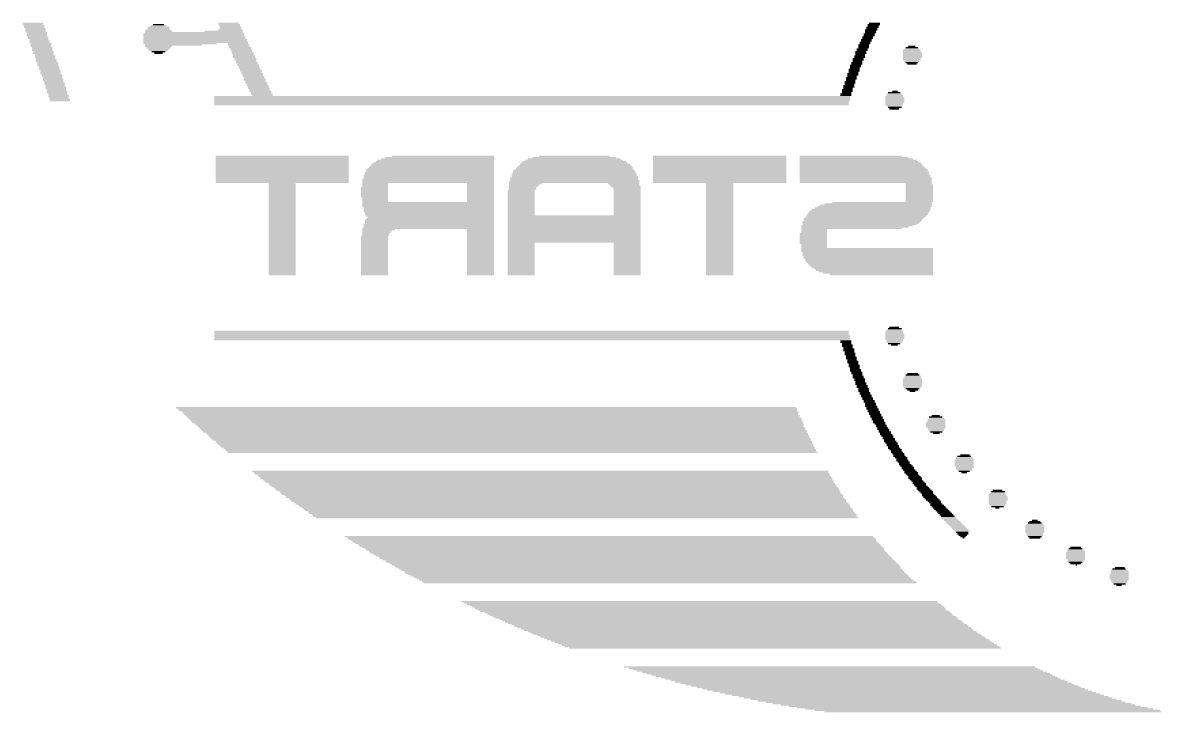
# Model space of a CAD drawing. Extents: x -51 to 50, y -27 to 29.
# Drawn here: x -45.48 to -27.85, y -26.77 to -16.01 of the extents above; entities that cross this region are included whole.
import ezdxf

# ---------------------------------------------------------------- set-up
doc = ezdxf.new("R2010")
doc.units = 0
doc.layers.add('201', color=6, linetype='CONTINUOUS')

# ---------------------------------------------------------------- blocks, each defined once
blk = doc.blocks.new('RECT')
blk.add_solid([(-0.5, -0.5), (0.5, -0.5), (-0.5, 0.5), (0.5, 0.5)])

msp = doc.modelspace()

# ---------------------------------------------------------------- block references
at = {"layer": '201', "rotation": 180}
for p, xscale, yscale in [((-45.3174, -16.0232), 0.3175, 0.0211), ((-45.3174, -16.0443), 0.3175, 0.0211), ((-43.3603, -16.0443), 0.1676, 0.0211), ((-42.2593, -16.0443), 0.3378, 0.0211), ((-42.2694, -16.0232), 0.3175, 0.0211), ((-32.2161, -16.0443), 0.1905, 0.0211), ((-32.2059, -16.0232), 0.1702, 0.0211), ((-45.2971, -16.0655), 0.3175, 0.0213), ((-45.2971, -16.0867), 0.3175, 0.0211), ((-45.2768, -16.1078), 0.3175, 0.0211), ((-45.2768, -16.129), 0.3175, 0.0213), ((-45.2768, -16.1502), 0.3175, 0.0211), ((-45.2539, -16.1713), 0.3175, 0.0211), ((-45.2539, -16.1925), 0.3175, 0.0213), ((-45.2539, -16.2137), 0.3175, 0.0211), ((-42.8104, -16.1925), 1.5672, 0.0213), ((-42.8104, -16.2137), 1.5672, 0.0211), ((-42.8092, -16.1713), 1.524, 0.0211), ((-43.3603, -16.1502), 0.4216, 0.0211), ((-43.3603, -16.129), 0.381, 0.0213), ((-43.3603, -16.0867), 0.3404, 0.0211), ((-43.3603, -16.1078), 0.3404, 0.0211), ((-43.3603, -16.0655), 0.254, 0.0213), ((-42.3443, -16.1502), 0.5944, 0.0211), ((-42.2377, -16.129), 0.381, 0.0213), ((-42.2491, -16.0655), 0.3175, 0.0213), ((-42.2389, -16.0867), 0.3378, 0.0211), ((-42.2389, -16.1078), 0.3378, 0.0211), ((-32.2898, -16.1925), 0.1702, 0.0213), ((-32.2898, -16.2137), 0.1702, 0.0211), ((-32.2593, -16.129), 0.1905, 0.0213), ((-32.2694, -16.1502), 0.1702, 0.0211), ((-32.2694, -16.1713), 0.1702, 0.0211), ((-32.2364, -16.0867), 0.1905, 0.0211), ((-32.2478, -16.1078), 0.1676, 0.0211), ((-32.2263, -16.0655), 0.1702, 0.0213), ((-45.2336, -16.2348), 0.3175, 0.0211), ((-45.2336, -16.256), 0.3175, 0.0213), ((-45.2234, -16.2772), 0.2972, 0.0211), ((-45.2133, -16.2983), 0.3175, 0.0211), ((-45.2133, -16.3195), 0.3175, 0.0213), ((-45.1904, -16.3407), 0.3175, 0.0211), ((-45.1904, -16.3618), 0.3175, 0.0211), ((-45.1904, -16.383), 0.3175, 0.0213), ((-45.1701, -16.4042), 0.3175, 0.0211), ((-42.8003, -16.2348), 1.5875, 0.0211), ((-42.8003, -16.256), 1.5875, 0.0213), ((-42.7787, -16.3195), 1.6307, 0.0213), ((-42.7888, -16.2772), 1.6104, 0.0211), ((-42.7888, -16.2983), 1.6104, 0.0211), ((-43.0225, -16.3407), 1.143, 0.0211), ((-43.1267, -16.3618), 0.889, 0.0211), ((-43.3603, -16.383), 0.4216, 0.0213), ((-43.3603, -16.4042), 0.381, 0.0211), ((-42.1221, -16.3407), 0.3175, 0.0211), ((-42.1119, -16.3618), 0.3378, 0.0211), ((-42.1018, -16.383), 0.3175, 0.0213), ((-42.0903, -16.4042), 0.3404, 0.0211), ((-32.3748, -16.3618), 0.1676, 0.0211), ((-32.3748, -16.383), 0.1676, 0.0213), ((-32.3748, -16.4042), 0.1676, 0.0211), ((-32.3533, -16.3195), 0.1702, 0.0213), ((-32.3533, -16.3407), 0.1702, 0.0211), ((-32.3329, -16.2772), 0.1702, 0.0211), ((-32.3329, -16.2983), 0.1702, 0.0211), ((-32.3113, -16.2348), 0.1676, 0.0211), ((-32.3113, -16.256), 0.1676, 0.0213), ((-31.6243, -16.4042), 0.1905, 0.0211), ((-31.623, -16.383), 0.1067, 0.0213), ((-45.1701, -16.4253), 0.3175, 0.0211), ((-45.1701, -16.4465), 0.3175, 0.0213), ((-45.1498, -16.4677), 0.3175, 0.0211), ((-45.1498, -16.4888), 0.3175, 0.0211), ((-45.1383, -16.51), 0.2946, 0.0213), ((-45.1269, -16.5312), 0.3175, 0.0211), ((-45.1269, -16.5523), 0.3175, 0.0211), ((-45.1168, -16.5735), 0.2972, 0.0213), ((-43.3603, -16.4253), 0.3404, 0.0211), ((-43.3603, -16.4465), 0.2946, 0.0213), ((-43.3603, -16.4677), 0.2134, 0.0211), ((-43.3603, -16.4888), 0.127, 0.0211), ((-42.0688, -16.4465), 0.3378, 0.0213), ((-42.0789, -16.4253), 0.3175, 0.0211), ((-42.0586, -16.4677), 0.3175, 0.0211), ((-42.0484, -16.4888), 0.3378, 0.0211), ((-42.0383, -16.51), 0.3175, 0.0213), ((-42.0268, -16.5312), 0.3404, 0.0211), ((-42.0268, -16.5523), 0.3404, 0.0211), ((-42.0053, -16.5735), 0.3378, 0.0213), ((-32.4599, -16.5735), 0.1702, 0.0213), ((-32.4383, -16.5312), 0.1676, 0.0211), ((-32.4383, -16.5523), 0.1676, 0.0211), ((-32.4168, -16.4677), 0.1702, 0.0211), ((-32.4168, -16.4888), 0.1702, 0.0211), ((-32.4282, -16.51), 0.1473, 0.0213), ((-32.3964, -16.4253), 0.1702, 0.0211), ((-32.3964, -16.4465), 0.1702, 0.0213), ((-31.623, -16.4465), 0.2743, 0.0213), ((-31.623, -16.4677), 0.2743, 0.0211), ((-31.6128, -16.4888), 0.2946, 0.0211), ((-31.6128, -16.51), 0.2946, 0.0213), ((-31.6128, -16.5312), 0.2946, 0.0211), ((-31.6128, -16.5523), 0.2946, 0.0211), ((-31.623, -16.5735), 0.2743, 0.0213), ((-31.623, -16.4253), 0.2337, 0.0211), ((-45.1066, -16.5947), 0.3175, 0.0211), ((-45.1066, -16.6158), 0.3175, 0.0211), ((-45.0863, -16.637), 0.3175, 0.0213), ((-45.0863, -16.6582), 0.3175, 0.0211), ((-45.0863, -16.6793), 0.3175, 0.0211), ((-45.0634, -16.7005), 0.3175, 0.0213), ((-45.0634, -16.7217), 0.3175, 0.0211), ((-45.0634, -16.7428), 0.3175, 0.0211), ((-42.0053, -16.5947), 0.3378, 0.0211), ((-41.9951, -16.6158), 0.3175, 0.0211), ((-41.9849, -16.637), 0.3378, 0.0213), ((-41.9748, -16.6582), 0.3175, 0.0211), ((-41.9633, -16.6793), 0.3404, 0.0211), ((-41.9519, -16.7005), 0.3175, 0.0213), ((-41.9417, -16.7217), 0.3378, 0.0211), ((-41.9316, -16.7428), 0.3175, 0.0211), ((-32.5234, -16.7428), 0.1702, 0.0211), ((-32.512, -16.7217), 0.1473, 0.0211), ((-32.5018, -16.6793), 0.1676, 0.0211), ((-32.5018, -16.7005), 0.1676, 0.0213), ((-32.4802, -16.637), 0.1702, 0.0213), ((-32.4802, -16.6582), 0.1702, 0.0211), ((-32.4701, -16.6158), 0.1499, 0.0211), ((-32.4599, -16.5947), 0.1702, 0.0211), ((-31.623, -16.5947), 0.2743, 0.0211), ((-31.623, -16.6158), 0.2337, 0.0211), ((-31.6243, -16.637), 0.1905, 0.0213), ((-31.623, -16.6582), 0.1473, 0.0211), ((-45.0431, -16.764), 0.3175, 0.0213), ((-45.0431, -16.7852), 0.3175, 0.0211), ((-45.0431, -16.8063), 0.3175, 0.0211), ((-45.0228, -16.8275), 0.3175, 0.0213), ((-45.0228, -16.8487), 0.3175, 0.0211), ((-45.0113, -16.8698), 0.2946, 0.0211), ((-44.9999, -16.891), 0.3175, 0.0213), ((-44.9999, -16.9122), 0.3175, 0.0211), ((-44.9898, -16.9333), 0.2972, 0.0211), ((-41.9214, -16.764), 0.3378, 0.0213), ((-41.9113, -16.7852), 0.3175, 0.0211), ((-41.8998, -16.8063), 0.3404, 0.0211), ((-41.8783, -16.8487), 0.3378, 0.0211), ((-41.8884, -16.8275), 0.3175, 0.0213), ((-41.8681, -16.8698), 0.3175, 0.0211), ((-41.8579, -16.891), 0.3378, 0.0213), ((-41.8579, -16.9122), 0.3378, 0.0211), ((-41.8478, -16.9333), 0.3175, 0.0211), ((-32.5869, -16.9333), 0.1702, 0.0211), ((-32.5653, -16.8698), 0.1676, 0.0211), ((-32.5653, -16.891), 0.1676, 0.0213), ((-32.5755, -16.9122), 0.1473, 0.0211), ((-32.5438, -16.8063), 0.1702, 0.0211), ((-32.5438, -16.8275), 0.1702, 0.0213), ((-32.5552, -16.8487), 0.1473, 0.0211), ((-32.5336, -16.7852), 0.1499, 0.0211), ((-32.5234, -16.764), 0.1702, 0.0213), ((-44.9796, -16.9545), 0.3175, 0.0213), ((-44.9796, -16.9757), 0.3175, 0.0211), ((-44.9694, -16.9968), 0.2972, 0.0211), ((-44.9593, -17.018), 0.3175, 0.0213), ((-44.9593, -17.0392), 0.3175, 0.0211), ((-44.9478, -17.0603), 0.2946, 0.0211), ((-44.9364, -17.0815), 0.3175, 0.0213), ((-44.9364, -17.1027), 0.3175, 0.0211), ((-41.8363, -16.9545), 0.3404, 0.0213), ((-41.8148, -16.9968), 0.3378, 0.0211), ((-41.8249, -16.9757), 0.3175, 0.0211), ((-41.8046, -17.018), 0.3175, 0.0213), ((-41.7944, -17.0392), 0.3378, 0.0211), ((-41.7843, -17.0603), 0.3175, 0.0211), ((-41.7728, -17.0815), 0.3404, 0.0213), ((-41.7614, -17.1027), 0.3175, 0.0211), ((-32.639, -17.1027), 0.1473, 0.0211), ((-32.6288, -17.0603), 0.1676, 0.0211), ((-32.6288, -17.0815), 0.1676, 0.0213), ((-32.6073, -16.9968), 0.1702, 0.0211), ((-32.6073, -17.018), 0.1702, 0.0213), ((-32.6187, -17.0392), 0.1473, 0.0211), ((-32.5869, -16.9545), 0.1702, 0.0213), ((-32.5971, -16.9757), 0.1499, 0.0211), ((-31.8986, -17.1027), 0.1905, 0.0211), ((-31.8884, -17.0815), 0.0838, 0.0213), ((-44.9263, -17.1238), 0.2972, 0.0211), ((-44.9161, -17.145), 0.3175, 0.0213), ((-44.9161, -17.1662), 0.3175, 0.0211), ((-44.9059, -17.1873), 0.2972, 0.0211), ((-44.8958, -17.2085), 0.3175, 0.0213), ((-44.8958, -17.2297), 0.3175, 0.0211), ((-37.5387, -17.1662), 9.906, 0.0211), ((-37.5387, -17.1873), 9.906, 0.0211), ((-37.5387, -17.2085), 9.906, 0.0213), ((-37.5387, -17.2297), 9.906, 0.0211), ((-37.5501, -17.2508), 9.8831, 0.0211), ((-37.5501, -17.272), 9.8831, 0.0213), ((-41.7512, -17.1238), 0.3378, 0.0211), ((-41.7411, -17.145), 0.3175, 0.0213), ((-32.6504, -17.1238), 0.1702, 0.0211), ((-32.6504, -17.145), 0.1702, 0.0213), ((-31.8986, -17.1662), 0.2769, 0.0211), ((-31.8986, -17.272), 0.2769, 0.0213), ((-31.8884, -17.1873), 0.2972, 0.0211), ((-31.8884, -17.2085), 0.2972, 0.0213), ((-31.8884, -17.2297), 0.2972, 0.0211), ((-31.8884, -17.2508), 0.2972, 0.0211), ((-31.8986, -17.1238), 0.2311, 0.0211), ((-31.8872, -17.145), 0.254, 0.0213), ((-37.5501, -17.2932), 9.8831, 0.0211), ((-31.8986, -17.2932), 0.2769, 0.0211), ((-31.8986, -17.3143), 0.2311, 0.0211), ((-31.8884, -17.3355), 0.2108, 0.0213), ((-31.8986, -17.3567), 0.1499, 0.0211), ((-41.4338, -18.0975), 2.0752, 0.0213), ((-41.4338, -18.1187), 2.0752, 0.0211), ((-41.4338, -18.1398), 2.0752, 0.0211), ((-41.4338, -18.161), 2.0752, 0.0213), ((-39.0423, -18.161), 1.8186, 0.0213), ((-39.0106, -18.1398), 1.7551, 0.0211), ((-38.9788, -18.1187), 1.6916, 0.0211), ((-38.9268, -18.0975), 1.5875, 0.0213), ((-36.8833, -18.161), 1.524, 0.0213), ((-36.8833, -18.1398), 1.4376, 0.0211), ((-36.8833, -18.1187), 1.3106, 0.0211), ((-36.8833, -18.0975), 1.1024, 0.0213), ((-34.6189, -18.0975), 2.0752, 0.0213), ((-34.6189, -18.1187), 2.0752, 0.0211), ((-34.6189, -18.1398), 2.0752, 0.0211), ((-34.6189, -18.161), 2.0752, 0.0213), ((-32.5768, -18.0975), 1.5875, 0.0213), ((-32.4917, -18.1398), 1.7577, 0.0211), ((-32.5234, -18.1187), 1.6942, 0.0211), ((-32.4599, -18.161), 1.8212, 0.0213), ((-41.4338, -18.1822), 2.0752, 0.0211), ((-41.4338, -18.2033), 2.0752, 0.0211), ((-41.4338, -18.2245), 2.0752, 0.0213), ((-41.4338, -18.2457), 2.0752, 0.0211), ((-41.4338, -18.2668), 2.0752, 0.0211), ((-41.4338, -18.288), 2.0752, 0.0213), ((-41.4338, -18.3092), 2.0752, 0.0211), ((-41.4338, -18.3303), 2.0752, 0.0211), ((-39.1274, -18.3092), 1.9888, 0.0211), ((-39.1274, -18.3303), 1.9888, 0.0211), ((-39.1173, -18.288), 1.9685, 0.0213), ((-39.1058, -18.2668), 1.9456, 0.0211), ((-39.0957, -18.2457), 1.9253, 0.0211), ((-39.0855, -18.2245), 1.905, 0.0213), ((-39.0741, -18.2033), 1.8821, 0.0211), ((-39.0538, -18.1822), 1.8415, 0.0211), ((-36.8833, -18.3303), 1.905, 0.0211), ((-36.8833, -18.3092), 1.8644, 0.0211), ((-36.8833, -18.288), 1.8186, 0.0213), ((-36.8732, -18.2668), 1.7983, 0.0211), ((-36.8732, -18.2457), 1.7577, 0.0211), ((-36.8719, -18.2245), 1.7145, 0.0213), ((-36.8833, -18.2033), 1.651, 0.0211), ((-36.8833, -18.1822), 1.6104, 0.0211), ((-34.6189, -18.1822), 2.0752, 0.0211), ((-34.6189, -18.2033), 2.0752, 0.0211), ((-34.6189, -18.2245), 2.0752, 0.0213), ((-34.6189, -18.2457), 2.0752, 0.0211), ((-34.6189, -18.2668), 2.0752, 0.0211), ((-34.6189, -18.288), 2.0752, 0.0213), ((-34.6189, -18.3092), 2.0752, 0.0211), ((-34.6189, -18.3303), 2.0752, 0.0211), ((-32.4498, -18.1822), 1.8415, 0.0211), ((-32.3863, -18.288), 1.9685, 0.0213), ((-32.4282, -18.2033), 1.8847, 0.0211), ((-32.418, -18.2245), 1.905, 0.0213), ((-32.4066, -18.2457), 1.9279, 0.0211), ((-32.3964, -18.2668), 1.9482, 0.0211), ((-32.3748, -18.3092), 1.9914, 0.0211), ((-32.3748, -18.3303), 1.9914, 0.0211), ((-41.4338, -18.3515), 2.0752, 0.0213), ((-41.4338, -18.3727), 2.0752, 0.0211), ((-41.4338, -18.3938), 2.0752, 0.0211), ((-41.4338, -18.415), 2.0752, 0.0213), ((-41.4338, -18.4362), 2.0752, 0.0211), ((-41.4338, -18.4573), 2.0752, 0.0211), ((-41.4338, -18.4785), 2.0752, 0.0213), ((-41.4338, -18.4997), 2.0752, 0.0211), ((-41.4338, -18.5208), 0.4242, 0.0211), ((-39.1592, -18.4573), 2.0523, 0.0211), ((-39.1592, -18.4785), 2.0523, 0.0213), ((-39.1592, -18.4997), 2.0523, 0.0211), ((-39.9847, -18.5208), 0.4013, 0.0211), ((-39.149, -18.3938), 2.032, 0.0211), ((-39.149, -18.415), 2.032, 0.0213), ((-39.149, -18.4362), 2.032, 0.0211), ((-39.1376, -18.3515), 2.0091, 0.0213), ((-39.1376, -18.3727), 2.0091, 0.0211), ((-38.3438, -18.5208), 0.4216, 0.0211), ((-36.8833, -18.4997), 2.032, 0.0211), ((-37.6453, -18.5208), 0.508, 0.0211), ((-36.8833, -18.4362), 1.9914, 0.0211), ((-36.8833, -18.4573), 1.9914, 0.0211), ((-36.8732, -18.4785), 2.0117, 0.0213), ((-36.8833, -18.3727), 1.9456, 0.0211), ((-36.8833, -18.3938), 1.9456, 0.0211), ((-36.8719, -18.415), 1.9685, 0.0213), ((-36.8833, -18.3515), 1.905, 0.0213), ((-36.1112, -18.5208), 0.4877, 0.0211), ((-34.6189, -18.3515), 2.0752, 0.0213), ((-34.6189, -18.3727), 2.0752, 0.0211), ((-34.6189, -18.3938), 2.0752, 0.0211), ((-34.6189, -18.415), 2.0752, 0.0213), ((-34.6189, -18.4362), 2.0752, 0.0211), ((-34.6189, -18.4573), 2.0752, 0.0211), ((-34.6189, -18.4785), 2.0752, 0.0213), ((-34.6189, -18.4997), 2.0752, 0.0211), ((-34.6189, -18.5208), 0.4242, 0.0211), ((-32.3647, -18.3515), 2.0117, 0.0213), ((-32.3647, -18.3727), 2.0117, 0.0211), ((-32.3431, -18.4362), 2.0549, 0.0211), ((-32.3431, -18.4573), 2.0549, 0.0211), ((-32.3431, -18.4785), 2.0549, 0.0213), ((-32.3431, -18.4997), 2.0549, 0.0211), ((-32.3545, -18.3938), 2.032, 0.0211), ((-32.3545, -18.415), 2.032, 0.0213), ((-31.5176, -18.5208), 0.4039, 0.0211), ((-41.4338, -18.542), 0.4242, 0.0213), ((-41.4338, -18.5632), 0.4242, 0.0211), ((-41.4338, -18.5843), 0.4242, 0.0211), ((-41.4338, -18.6055), 0.4242, 0.0213), ((-41.4338, -18.6267), 0.4242, 0.0211), ((-41.4338, -18.6478), 0.4242, 0.0211), ((-41.4338, -18.669), 0.4242, 0.0213), ((-41.4338, -18.6902), 0.4242, 0.0211), ((-39.9948, -18.5843), 0.4216, 0.0211), ((-39.9948, -18.6055), 0.4216, 0.0213), ((-39.9948, -18.6267), 0.4216, 0.0211), ((-39.9948, -18.6478), 0.4216, 0.0211), ((-39.9948, -18.669), 0.4216, 0.0213), ((-39.9948, -18.6902), 0.4216, 0.0211), ((-39.9847, -18.542), 0.4013, 0.0213), ((-39.9847, -18.5632), 0.4013, 0.0211), ((-38.3438, -18.542), 0.4216, 0.0213), ((-38.3438, -18.5632), 0.4216, 0.0211), ((-38.3438, -18.5843), 0.4216, 0.0211), ((-38.3438, -18.6055), 0.4216, 0.0213), ((-38.3438, -18.6267), 0.4216, 0.0211), ((-38.3438, -18.6478), 0.4216, 0.0211), ((-38.3438, -18.669), 0.4216, 0.0213), ((-38.3438, -18.6902), 0.4216, 0.0211), ((-37.7088, -18.6267), 0.4216, 0.0211), ((-37.7088, -18.6478), 0.4216, 0.0211), ((-37.7088, -18.669), 0.4216, 0.0213), ((-37.7088, -18.6902), 0.4216, 0.0211), ((-37.6771, -18.5632), 0.4445, 0.0211), ((-37.6669, -18.542), 0.4648, 0.0213), ((-37.6872, -18.5843), 0.4242, 0.0211), ((-37.6872, -18.6055), 0.4242, 0.0213), ((-36.0998, -18.542), 0.4648, 0.0213), ((-36.0794, -18.5632), 0.4648, 0.0211), ((-36.0693, -18.5843), 0.4445, 0.0211), ((-36.0578, -18.6055), 0.4216, 0.0213), ((-36.0578, -18.6267), 0.4216, 0.0211), ((-36.0578, -18.6478), 0.4216, 0.0211), ((-36.0578, -18.669), 0.4216, 0.0213), ((-36.0578, -18.6902), 0.4216, 0.0211), ((-34.6189, -18.542), 0.4242, 0.0213), ((-34.6189, -18.5632), 0.4242, 0.0211), ((-34.6189, -18.5843), 0.4242, 0.0211), ((-34.6189, -18.6055), 0.4242, 0.0213), ((-34.6189, -18.6267), 0.4242, 0.0211), ((-34.6189, -18.6478), 0.4242, 0.0211), ((-34.6189, -18.669), 0.4242, 0.0213), ((-34.6189, -18.6902), 0.4242, 0.0211), ((-31.5074, -18.542), 0.4242, 0.0213), ((-31.5074, -18.5632), 0.4242, 0.0211), ((-31.5074, -18.5843), 0.4242, 0.0211), ((-31.5074, -18.6055), 0.4242, 0.0213), ((-31.5074, -18.6267), 0.4242, 0.0211), ((-31.5074, -18.6478), 0.4242, 0.0211), ((-31.5074, -18.669), 0.4242, 0.0213), ((-31.5074, -18.6902), 0.4242, 0.0211), ((-41.4338, -18.7113), 0.4242, 0.0211), ((-41.4338, -18.7325), 0.4242, 0.0213), ((-41.4338, -18.7537), 0.4242, 0.0211), ((-41.4338, -18.7748), 0.4242, 0.0211), ((-41.4338, -18.796), 0.4242, 0.0213), ((-41.4338, -18.8172), 0.4242, 0.0211), ((-41.4338, -18.8383), 0.4242, 0.0211), ((-41.4338, -18.8595), 0.4242, 0.0213), ((-39.9948, -18.7113), 0.4216, 0.0211), ((-39.9948, -18.7325), 0.4216, 0.0213), ((-39.9847, -18.7537), 0.4013, 0.0211), ((-39.9847, -18.7748), 0.4013, 0.0211), ((-39.9847, -18.796), 0.4013, 0.0213), ((-39.1592, -18.8172), 2.0523, 0.0211), ((-39.1592, -18.8383), 2.0523, 0.0211), ((-39.1592, -18.8595), 2.0523, 0.0213), ((-38.3438, -18.7113), 0.4216, 0.0211), ((-38.3438, -18.7325), 0.4216, 0.0213), ((-38.3438, -18.7537), 0.4216, 0.0211), ((-38.3438, -18.7748), 0.4216, 0.0211), ((-38.3438, -18.796), 0.4216, 0.0213), ((-37.7088, -18.7113), 0.4216, 0.0211), ((-37.7088, -18.7325), 0.4216, 0.0213), ((-37.7088, -18.7537), 0.4216, 0.0211), ((-37.7088, -18.7748), 0.4216, 0.0211), ((-37.7088, -18.796), 0.4216, 0.0213), ((-37.7088, -18.8172), 0.4216, 0.0211), ((-37.7088, -18.8383), 0.4216, 0.0211), ((-37.7088, -18.8595), 0.4216, 0.0213), ((-36.0578, -18.7113), 0.4216, 0.0211), ((-36.0578, -18.7325), 0.4216, 0.0213), ((-36.0578, -18.7537), 0.4216, 0.0211), ((-36.0578, -18.7748), 0.4216, 0.0211), ((-36.0578, -18.796), 0.4216, 0.0213), ((-36.0578, -18.8172), 0.4216, 0.0211), ((-36.0578, -18.8383), 0.4216, 0.0211), ((-36.0578, -18.8595), 0.4216, 0.0213), ((-34.6189, -18.7113), 0.4242, 0.0211), ((-34.6189, -18.7325), 0.4242, 0.0213), ((-34.6189, -18.7537), 0.4242, 0.0211), ((-34.6189, -18.7748), 0.4242, 0.0211), ((-34.6189, -18.796), 0.4242, 0.0213), ((-34.6189, -18.8172), 0.4242, 0.0211), ((-34.6189, -18.8383), 0.4242, 0.0211), ((-34.6189, -18.8595), 0.4242, 0.0213), ((-32.1843, -18.8595), 1.7374, 0.0213), ((-32.1526, -18.8383), 1.6739, 0.0211), ((-32.0891, -18.8172), 1.5469, 0.0211), ((-31.5074, -18.7113), 0.4242, 0.0211), ((-31.5074, -18.7325), 0.4242, 0.0213), ((-31.5074, -18.7537), 0.4242, 0.0211), ((-31.5074, -18.7748), 0.4242, 0.0211), ((-31.5074, -18.796), 0.4242, 0.0213), ((-41.4338, -18.8807), 0.4242, 0.0211), ((-41.4338, -18.9018), 0.4242, 0.0211), ((-41.4338, -18.923), 0.4242, 0.0213), ((-41.4338, -18.9442), 0.4242, 0.0211), ((-41.4338, -18.9653), 0.4242, 0.0211), ((-41.4338, -18.9865), 0.4242, 0.0213), ((-41.4338, -19.0077), 0.4242, 0.0211), ((-41.4338, -19.0288), 0.4242, 0.0211), ((-41.4338, -19.05), 0.4242, 0.0213), ((-39.1592, -18.8807), 2.0523, 0.0211), ((-39.149, -18.9018), 2.032, 0.0211), ((-39.149, -18.923), 2.032, 0.0213), ((-39.149, -18.9442), 2.032, 0.0211), ((-39.149, -18.9653), 2.032, 0.0211), ((-39.1376, -18.9865), 2.0091, 0.0213), ((-39.1376, -19.0077), 2.0091, 0.0211), ((-39.1274, -19.0288), 1.9888, 0.0211), ((-39.1173, -19.05), 1.9685, 0.0213), ((-37.7088, -18.8807), 0.4216, 0.0211), ((-37.7088, -18.9018), 0.4216, 0.0211), ((-37.7088, -18.923), 0.4216, 0.0213), ((-37.7088, -18.9442), 0.4216, 0.0211), ((-37.7088, -18.9653), 0.4216, 0.0211), ((-37.7088, -18.9865), 0.4216, 0.0213), ((-37.7088, -19.0077), 0.4216, 0.0211), ((-36.8833, -19.0288), 2.0726, 0.0211), ((-36.8833, -19.05), 2.0726, 0.0213), ((-36.0578, -18.8807), 0.4216, 0.0211), ((-36.0578, -18.9018), 0.4216, 0.0211), ((-36.0578, -18.923), 0.4216, 0.0213), ((-36.0578, -18.9442), 0.4216, 0.0211), ((-36.0578, -18.9653), 0.4216, 0.0211), ((-36.0578, -18.9865), 0.4216, 0.0213), ((-36.0578, -19.0077), 0.4216, 0.0211), ((-34.6189, -18.8807), 0.4242, 0.0211), ((-34.6189, -18.9018), 0.4242, 0.0211), ((-34.6189, -18.923), 0.4242, 0.0213), ((-34.6189, -18.9442), 0.4242, 0.0211), ((-34.6189, -18.9653), 0.4242, 0.0211), ((-34.6189, -18.9865), 0.4242, 0.0213), ((-34.6189, -19.0077), 0.4242, 0.0211), ((-34.6189, -19.0288), 0.4242, 0.0211), ((-34.6189, -19.05), 0.4242, 0.0213), ((-32.3533, -19.05), 1.8618, 0.0213), ((-32.3215, -19.0077), 1.8847, 0.0211), ((-32.3329, -19.0288), 1.8618, 0.0211), ((-32.3113, -18.9865), 1.8644, 0.0213), ((-32.2898, -18.9653), 1.8618, 0.0211), ((-32.2694, -18.9442), 1.8618, 0.0211), ((-32.2593, -18.923), 1.8415, 0.0213), ((-32.2377, -18.9018), 1.7983, 0.0211), ((-32.2047, -18.8807), 1.778, 0.0211), ((-41.4338, -19.0712), 0.4242, 0.0211), ((-41.4338, -19.0923), 0.4242, 0.0211), ((-41.4338, -19.1135), 0.4242, 0.0213), ((-41.4338, -19.1347), 0.4242, 0.0211), ((-41.4338, -19.1558), 0.4242, 0.0211), ((-41.4338, -19.177), 0.4242, 0.0213), ((-41.4338, -19.1982), 0.4242, 0.0211), ((-41.4338, -19.2193), 0.4242, 0.0211), ((-39.1592, -19.2193), 2.0523, 0.0211), ((-39.149, -19.1558), 2.032, 0.0211), ((-39.149, -19.177), 2.032, 0.0213), ((-39.149, -19.1982), 2.032, 0.0211), ((-39.1376, -19.0923), 2.0091, 0.0211), ((-39.1376, -19.1135), 2.0091, 0.0213), ((-39.1376, -19.1347), 2.0091, 0.0211), ((-39.1274, -19.0712), 1.9888, 0.0211), ((-36.8833, -19.0712), 2.0726, 0.0211), ((-36.8833, -19.0923), 2.0726, 0.0211), ((-36.8833, -19.1135), 2.0726, 0.0213), ((-36.8833, -19.1347), 2.0726, 0.0211), ((-36.8833, -19.1558), 2.0726, 0.0211), ((-36.8833, -19.177), 2.0726, 0.0213), ((-36.8833, -19.1982), 2.0726, 0.0211), ((-36.8833, -19.2193), 2.0726, 0.0211), ((-34.6189, -19.0712), 0.4242, 0.0211), ((-34.6189, -19.0923), 0.4242, 0.0211), ((-34.6189, -19.1135), 0.4242, 0.0213), ((-34.6189, -19.1347), 0.4242, 0.0211), ((-34.6189, -19.1558), 0.4242, 0.0211), ((-34.6189, -19.177), 0.4242, 0.0213), ((-34.6189, -19.1982), 0.4242, 0.0211), ((-34.6189, -19.2193), 0.4242, 0.0211), ((-32.512, -19.1982), 1.6713, 0.0211), ((-32.4802, -19.177), 1.7348, 0.0213), ((-32.5653, -19.2193), 1.5646, 0.0211), ((-32.4168, -19.1347), 1.8212, 0.0211), ((-32.4066, -19.1135), 1.8415, 0.0213), ((-32.4383, -19.1558), 1.778, 0.0211), ((-32.3748, -19.0712), 1.8644, 0.0211), ((-32.3863, -19.0923), 1.8415, 0.0211), ((-41.4338, -19.2405), 0.4242, 0.0213), ((-41.4338, -19.2617), 0.4242, 0.0211), ((-41.4338, -19.2828), 0.4242, 0.0211), ((-41.4338, -19.304), 0.4242, 0.0213), ((-41.4338, -19.3252), 0.4242, 0.0211), ((-41.4338, -19.3463), 0.4242, 0.0211), ((-41.4338, -19.3675), 0.4242, 0.0213), ((-41.4338, -19.3887), 0.4242, 0.0211), ((-39.9948, -19.3463), 0.4216, 0.0211), ((-39.9948, -19.3675), 0.4216, 0.0213), ((-39.9948, -19.3887), 0.4216, 0.0211), ((-39.9733, -19.304), 0.4242, 0.0213), ((-39.9733, -19.3252), 0.4242, 0.0211), ((-39.9313, -19.2405), 0.508, 0.0213), ((-39.9529, -19.2617), 0.4648, 0.0211), ((-39.9631, -19.2828), 0.4445, 0.0211), ((-38.3438, -19.2405), 0.4216, 0.0213), ((-38.3438, -19.2617), 0.4216, 0.0211), ((-38.3438, -19.2828), 0.4216, 0.0211), ((-38.3438, -19.304), 0.4216, 0.0213), ((-38.3438, -19.3252), 0.4216, 0.0211), ((-38.3438, -19.3463), 0.4216, 0.0211), ((-38.3438, -19.3675), 0.4216, 0.0213), ((-38.3438, -19.3887), 0.4216, 0.0211), ((-36.8833, -19.2405), 2.0726, 0.0213), ((-36.8833, -19.2617), 2.0726, 0.0211), ((-36.8833, -19.2828), 2.0726, 0.0211), ((-36.8833, -19.304), 2.0726, 0.0213), ((-36.8833, -19.3252), 2.0726, 0.0211), ((-36.8833, -19.3463), 2.0726, 0.0211), ((-36.8833, -19.3675), 2.0726, 0.0213), ((-36.8833, -19.3887), 2.0726, 0.0211), ((-34.6189, -19.2405), 0.4242, 0.0213), ((-34.6189, -19.2617), 0.4242, 0.0211), ((-34.6189, -19.2828), 0.4242, 0.0211), ((-34.6189, -19.304), 0.4242, 0.0213), ((-34.6189, -19.3252), 0.4242, 0.0211), ((-34.6189, -19.3463), 0.4242, 0.0211), ((-34.6189, -19.3675), 0.4242, 0.0213), ((-34.6189, -19.3887), 0.4242, 0.0211), ((-33.1584, -19.304), 0.4242, 0.0213), ((-33.1584, -19.3252), 0.4242, 0.0211), ((-33.1584, -19.3463), 0.4242, 0.0211), ((-33.1584, -19.3675), 0.4242, 0.0213), ((-33.1584, -19.3887), 0.4242, 0.0211), ((-33.147, -19.2405), 0.4013, 0.0213), ((-33.147, -19.2617), 0.4013, 0.0211), ((-33.147, -19.2828), 0.4013, 0.0211), ((-41.4338, -19.4098), 0.4242, 0.0211), ((-41.4338, -19.431), 0.4242, 0.0213), ((-41.4338, -19.4522), 0.4242, 0.0211), ((-41.4338, -19.4733), 0.4242, 0.0211), ((-41.4338, -19.4945), 0.4242, 0.0213), ((-41.4338, -19.5157), 0.4242, 0.0211), ((-41.4338, -19.5368), 0.4242, 0.0211), ((-41.4338, -19.558), 0.4242, 0.0213), ((-41.4338, -19.5792), 0.4242, 0.0211), ((-39.9948, -19.4098), 0.4216, 0.0211), ((-39.9948, -19.431), 0.4216, 0.0213), ((-39.9948, -19.4522), 0.4216, 0.0211), ((-39.9948, -19.4733), 0.4216, 0.0211), ((-39.9948, -19.4945), 0.4216, 0.0213), ((-39.9948, -19.5157), 0.4216, 0.0211), ((-39.9948, -19.5368), 0.4216, 0.0211), ((-39.9948, -19.558), 0.4216, 0.0213), ((-39.9948, -19.5792), 0.4216, 0.0211), ((-38.3438, -19.4098), 0.4216, 0.0211), ((-38.3438, -19.431), 0.4216, 0.0213), ((-38.3438, -19.4522), 0.4216, 0.0211), ((-38.3438, -19.4733), 0.4216, 0.0211), ((-38.3438, -19.4945), 0.4216, 0.0213), ((-38.3438, -19.5157), 0.4216, 0.0211), ((-38.3438, -19.5368), 0.4216, 0.0211), ((-38.3438, -19.558), 0.4216, 0.0213), ((-38.3438, -19.5792), 0.4216, 0.0211), ((-36.8833, -19.4098), 2.0726, 0.0211), ((-36.8833, -19.431), 2.0726, 0.0213), ((-37.7088, -19.4522), 0.4216, 0.0211), ((-37.7088, -19.4733), 0.4216, 0.0211), ((-37.7088, -19.4945), 0.4216, 0.0213), ((-37.7088, -19.5157), 0.4216, 0.0211), ((-37.7088, -19.5368), 0.4216, 0.0211), ((-37.7088, -19.558), 0.4216, 0.0213), ((-37.7088, -19.5792), 0.4216, 0.0211), ((-36.0578, -19.4522), 0.4216, 0.0211), ((-36.0578, -19.4733), 0.4216, 0.0211), ((-36.0578, -19.4945), 0.4216, 0.0213), ((-36.0578, -19.5157), 0.4216, 0.0211), ((-36.0578, -19.5368), 0.4216, 0.0211), ((-36.0578, -19.558), 0.4216, 0.0213), ((-36.0578, -19.5792), 0.4216, 0.0211), ((-34.6189, -19.4098), 0.4242, 0.0211), ((-34.6189, -19.431), 0.4242, 0.0213), ((-34.6189, -19.4522), 0.4242, 0.0211), ((-34.6189, -19.4733), 0.4242, 0.0211), ((-34.6189, -19.4945), 0.4242, 0.0213), ((-34.6189, -19.5157), 0.4242, 0.0211), ((-34.6189, -19.5368), 0.4242, 0.0211), ((-34.6189, -19.558), 0.4242, 0.0213), ((-34.6189, -19.5792), 0.4242, 0.0211), ((-33.1584, -19.4098), 0.4242, 0.0211), ((-33.1584, -19.431), 0.4242, 0.0213), ((-33.1584, -19.4522), 0.4242, 0.0211), ((-33.147, -19.4733), 0.4013, 0.0211), ((-33.147, -19.4945), 0.4013, 0.0213), ((-33.147, -19.5157), 0.4013, 0.0211), ((-32.3215, -19.5368), 2.0523, 0.0211), ((-32.3215, -19.558), 2.0523, 0.0213), ((-32.3215, -19.5792), 2.0523, 0.0211), ((-41.4338, -19.6003), 0.4242, 0.0211), ((-41.4338, -19.6215), 0.4242, 0.0213), ((-41.4338, -19.6427), 0.4242, 0.0211), ((-41.4338, -19.6638), 0.4242, 0.0211), ((-41.4338, -19.685), 0.4242, 0.0213), ((-41.4338, -19.7062), 0.4242, 0.0211), ((-41.4338, -19.7273), 0.4242, 0.0211), ((-41.4338, -19.7485), 0.4242, 0.0213), ((-39.9948, -19.6003), 0.4216, 0.0211), ((-39.9948, -19.6215), 0.4216, 0.0213), ((-39.9948, -19.6427), 0.4216, 0.0211), ((-39.9948, -19.6638), 0.4216, 0.0211), ((-39.9948, -19.685), 0.4216, 0.0213), ((-39.9948, -19.7062), 0.4216, 0.0211), ((-39.9948, -19.7273), 0.4216, 0.0211), ((-39.9948, -19.7485), 0.4216, 0.0213), ((-38.3438, -19.6003), 0.4216, 0.0211), ((-38.3438, -19.6215), 0.4216, 0.0213), ((-38.3438, -19.6427), 0.4216, 0.0211), ((-38.3438, -19.6638), 0.4216, 0.0211), ((-38.3438, -19.685), 0.4216, 0.0213), ((-38.3438, -19.7062), 0.4216, 0.0211), ((-38.3438, -19.7273), 0.4216, 0.0211), ((-38.3438, -19.7485), 0.4216, 0.0213), ((-37.7088, -19.6003), 0.4216, 0.0211), ((-37.7088, -19.6215), 0.4216, 0.0213), ((-37.7088, -19.6427), 0.4216, 0.0211), ((-37.7088, -19.6638), 0.4216, 0.0211), ((-37.7088, -19.685), 0.4216, 0.0213), ((-37.7088, -19.7062), 0.4216, 0.0211), ((-37.7088, -19.7273), 0.4216, 0.0211), ((-37.7088, -19.7485), 0.4216, 0.0213), ((-36.0578, -19.6003), 0.4216, 0.0211), ((-36.0578, -19.6215), 0.4216, 0.0213), ((-36.0578, -19.6427), 0.4216, 0.0211), ((-36.0578, -19.6638), 0.4216, 0.0211), ((-36.0578, -19.685), 0.4216, 0.0213), ((-36.0578, -19.7062), 0.4216, 0.0211), ((-36.0578, -19.7273), 0.4216, 0.0211), ((-36.0578, -19.7485), 0.4216, 0.0213), ((-34.6189, -19.6003), 0.4242, 0.0211), ((-34.6189, -19.6215), 0.4242, 0.0213), ((-34.6189, -19.6427), 0.4242, 0.0211), ((-34.6189, -19.6638), 0.4242, 0.0211), ((-34.6189, -19.685), 0.4242, 0.0213), ((-34.6189, -19.7062), 0.4242, 0.0211), ((-34.6189, -19.7273), 0.4242, 0.0211), ((-34.6189, -19.7485), 0.4242, 0.0213), ((-32.3113, -19.6003), 2.032, 0.0211), ((-32.3113, -19.6215), 2.032, 0.0213), ((-32.3113, -19.6427), 2.032, 0.0211), ((-32.3012, -19.6638), 2.0117, 0.0211), ((-32.3012, -19.685), 2.0117, 0.0213), ((-32.2898, -19.7062), 1.9888, 0.0211), ((-32.2898, -19.7273), 1.9888, 0.0211), ((-32.2796, -19.7485), 1.9685, 0.0213), ((-41.4338, -19.7697), 0.4242, 0.0211), ((-41.4338, -19.7908), 0.4242, 0.0211), ((-41.4338, -19.812), 0.4242, 0.0213), ((-41.4338, -19.8332), 0.4242, 0.0211), ((-41.4338, -19.8543), 0.4242, 0.0211), ((-41.4338, -19.8755), 0.4242, 0.0213), ((-41.4338, -19.8967), 0.4242, 0.0211), ((-41.4338, -19.9178), 0.4242, 0.0211), ((-39.9948, -19.7697), 0.4216, 0.0211), ((-39.9948, -19.7908), 0.4216, 0.0211), ((-39.9948, -19.812), 0.4216, 0.0213), ((-39.9948, -19.8332), 0.4216, 0.0211), ((-39.9948, -19.8543), 0.4216, 0.0211), ((-39.9948, -19.8755), 0.4216, 0.0213), ((-39.9948, -19.8967), 0.4216, 0.0211), ((-39.9948, -19.9178), 0.4216, 0.0211), ((-38.3438, -19.7697), 0.4216, 0.0211), ((-38.3438, -19.7908), 0.4216, 0.0211), ((-38.3438, -19.812), 0.4216, 0.0213), ((-38.3438, -19.8332), 0.4216, 0.0211), ((-38.3438, -19.8543), 0.4216, 0.0211), ((-38.3438, -19.8755), 0.4216, 0.0213), ((-38.3438, -19.8967), 0.4216, 0.0211), ((-38.3438, -19.9178), 0.4216, 0.0211), ((-37.7088, -19.7697), 0.4216, 0.0211), ((-37.7088, -19.7908), 0.4216, 0.0211), ((-37.7088, -19.812), 0.4216, 0.0213), ((-37.7088, -19.8332), 0.4216, 0.0211), ((-37.7088, -19.8543), 0.4216, 0.0211), ((-37.7088, -19.8755), 0.4216, 0.0213), ((-37.7088, -19.8967), 0.4216, 0.0211), ((-37.7088, -19.9178), 0.4216, 0.0211), ((-36.0578, -19.7697), 0.4216, 0.0211), ((-36.0578, -19.7908), 0.4216, 0.0211), ((-36.0578, -19.812), 0.4216, 0.0213), ((-36.0578, -19.8332), 0.4216, 0.0211), ((-36.0578, -19.8543), 0.4216, 0.0211), ((-36.0578, -19.8755), 0.4216, 0.0213), ((-36.0578, -19.8967), 0.4216, 0.0211), ((-36.0578, -19.9178), 0.4216, 0.0211), ((-34.6189, -19.7697), 0.4242, 0.0211), ((-34.6189, -19.7908), 0.4242, 0.0211), ((-34.6189, -19.812), 0.4242, 0.0213), ((-34.6189, -19.8332), 0.4242, 0.0211), ((-34.6189, -19.8543), 0.4242, 0.0211), ((-34.6189, -19.8755), 0.4242, 0.0213), ((-34.6189, -19.8967), 0.4242, 0.0211), ((-34.6189, -19.9178), 0.4242, 0.0211), ((-32.2694, -19.7697), 1.9482, 0.0211), ((-32.258, -19.7908), 1.9253, 0.0211), ((-32.2478, -19.812), 1.905, 0.0213), ((-32.2377, -19.8332), 1.8847, 0.0211), ((-32.2161, -19.8543), 1.8415, 0.0211), ((-32.2059, -19.8755), 1.8212, 0.0213), ((-32.1843, -19.8967), 1.778, 0.0211), ((-32.1526, -19.9178), 1.7145, 0.0211), ((-41.4338, -19.939), 0.4242, 0.0213), ((-39.9948, -19.939), 0.4216, 0.0213), ((-38.3438, -19.939), 0.4216, 0.0213), ((-37.7088, -19.939), 0.4216, 0.0213), ((-36.0578, -19.939), 0.4216, 0.0213), ((-34.6189, -19.939), 0.4242, 0.0213), ((-32.0993, -19.939), 1.6078, 0.0213), ((-31.8986, -20.8068), 0.2311, 0.0211), ((-31.8884, -20.7857), 0.2108, 0.0211), ((-31.8986, -20.7645), 0.1499, 0.0213), ((-37.5387, -20.8915), 9.906, 0.0213), ((-37.5387, -20.9127), 9.906, 0.0211), ((-37.5387, -20.9338), 9.906, 0.0211), ((-37.5387, -20.955), 9.906, 0.0213), ((-37.5501, -20.828), 9.8831, 0.0213), ((-37.5501, -20.8492), 9.8831, 0.0211), ((-37.5501, -20.8703), 9.8831, 0.0211), ((-32.6504, -20.9762), 0.1702, 0.0211), ((-31.8986, -20.828), 0.2769, 0.0213), ((-31.8986, -20.8492), 0.2769, 0.0211), ((-31.8986, -20.955), 0.2769, 0.0213), ((-31.8884, -20.8703), 0.2972, 0.0211), ((-31.8884, -20.8915), 0.2972, 0.0213), ((-31.8884, -20.9127), 0.2972, 0.0211), ((-31.8884, -20.9338), 0.2972, 0.0211), ((-31.8872, -20.9762), 0.254, 0.0211), ((-32.6504, -20.9973), 0.1702, 0.0211), ((-32.639, -21.0185), 0.1473, 0.0213), ((-32.6288, -21.0397), 0.1676, 0.0211), ((-32.6288, -21.0608), 0.1676, 0.0211), ((-32.6073, -21.1032), 0.1702, 0.0211), ((-32.6073, -21.1243), 0.1702, 0.0211), ((-32.6187, -21.082), 0.1473, 0.0213), ((-32.5971, -21.1455), 0.1499, 0.0213), ((-32.5869, -21.1667), 0.1702, 0.0211), ((-31.8986, -20.9973), 0.2311, 0.0211), ((-31.8986, -21.0185), 0.1905, 0.0213), ((-31.8986, -21.0397), 0.1041, 0.0211), ((-32.5869, -21.1878), 0.1702, 0.0211), ((-32.5755, -21.209), 0.1473, 0.0213), ((-32.5653, -21.2302), 0.1676, 0.0211), ((-32.5653, -21.2513), 0.1676, 0.0211), ((-32.5438, -21.2937), 0.1702, 0.0211), ((-32.5438, -21.3148), 0.1702, 0.0211), ((-32.5552, -21.2725), 0.1473, 0.0213), ((-32.5336, -21.336), 0.1499, 0.0213), ((-32.5234, -21.3572), 0.1702, 0.0211), ((-32.5234, -21.3783), 0.1702, 0.0211), ((-32.512, -21.3995), 0.1473, 0.0213), ((-32.5018, -21.4207), 0.1676, 0.0211), ((-32.5018, -21.4418), 0.1676, 0.0211), ((-32.4802, -21.463), 0.1702, 0.0213), ((-32.4802, -21.4842), 0.1702, 0.0211), ((-32.4701, -21.5053), 0.1499, 0.0211), ((-31.6128, -21.5053), 0.2134, 0.0211), ((-31.6128, -21.4842), 0.1676, 0.0211), ((-32.4599, -21.5265), 0.1702, 0.0213), ((-32.4599, -21.5477), 0.1702, 0.0211), ((-32.4383, -21.5688), 0.1676, 0.0211), ((-32.4383, -21.59), 0.1676, 0.0213), ((-32.4168, -21.6323), 0.1702, 0.0211), ((-32.4168, -21.6535), 0.1702, 0.0213), ((-32.4282, -21.6112), 0.1473, 0.0211), ((-32.3964, -21.6747), 0.1702, 0.0211), ((-31.6128, -21.5688), 0.2946, 0.0211), ((-31.6128, -21.59), 0.2946, 0.0213), ((-31.6128, -21.6112), 0.2946, 0.0211), ((-31.6128, -21.6323), 0.2946, 0.0211), ((-31.6128, -21.6535), 0.2946, 0.0213), ((-31.6128, -21.6747), 0.2946, 0.0211), ((-31.6128, -21.5265), 0.254, 0.0213), ((-31.6128, -21.5477), 0.254, 0.0211), ((-32.3964, -21.6958), 0.1702, 0.0211), ((-32.3748, -21.717), 0.1676, 0.0213), ((-32.3748, -21.7382), 0.1676, 0.0211), ((-32.3748, -21.7593), 0.1676, 0.0211), ((-32.3533, -21.7805), 0.1702, 0.0213), ((-32.3533, -21.8017), 0.1702, 0.0211), ((-32.3329, -21.8228), 0.1702, 0.0211), ((-32.3329, -21.844), 0.1702, 0.0213), ((-32.3113, -21.8652), 0.1676, 0.0211), ((-31.6128, -21.6958), 0.254, 0.0211), ((-31.6128, -21.717), 0.2134, 0.0213), ((-31.6128, -21.7382), 0.1676, 0.0211), ((-31.6128, -21.7593), 0.0864, 0.0211), ((-38.26, -22.0133), 9.652, 0.0211), ((-38.2372, -22.0345), 9.652, 0.0213), ((-32.3113, -21.8863), 0.1676, 0.0211), ((-32.2898, -21.9075), 0.1702, 0.0213), ((-32.2898, -21.9287), 0.1702, 0.0211), ((-32.2593, -21.9922), 0.1905, 0.0211), ((-32.2694, -21.9498), 0.1702, 0.0211), ((-32.2694, -21.971), 0.1702, 0.0213), ((-32.2364, -22.0345), 0.1905, 0.0213), ((-32.2478, -22.0133), 0.1676, 0.0211), ((-38.227, -22.0557), 9.6317, 0.0211), ((-38.1953, -22.0768), 9.6088, 0.0211), ((-38.1851, -22.098), 9.5885, 0.0213), ((-38.1749, -22.1192), 9.5682, 0.0211), ((-38.1533, -22.1403), 9.5656, 0.0211), ((-38.1432, -22.1615), 9.5453, 0.0213), ((-38.1216, -22.1827), 9.5479, 0.0211), ((-38.1102, -22.2038), 9.525, 0.0211), ((-32.2263, -22.0557), 0.1702, 0.0211), ((-32.2161, -22.0768), 0.1905, 0.0211), ((-32.2059, -22.098), 0.1702, 0.0213), ((-32.1958, -22.1192), 0.1905, 0.0211), ((-32.1843, -22.1403), 0.1676, 0.0211), ((-32.1729, -22.1615), 0.1905, 0.0213), ((-32.1628, -22.1827), 0.1702, 0.0211), ((-32.1526, -22.2038), 0.1905, 0.0211), ((-31.242, -22.2038), 0.2743, 0.0211), ((-31.242, -22.1827), 0.2337, 0.0211), ((-31.2534, -22.1615), 0.2108, 0.0213), ((-31.2522, -22.1403), 0.127, 0.0211), ((-38.0898, -22.225), 9.525, 0.0213), ((-38.0797, -22.2462), 9.5047, 0.0211), ((-38.0479, -22.2673), 9.4818, 0.0211), ((-38.0378, -22.2885), 9.4615, 0.0213), ((-38.0263, -22.3097), 9.4386, 0.0211), ((-38.0048, -22.3308), 9.4412, 0.0211), ((-37.9946, -22.352), 9.4209, 0.0213), ((-37.973, -22.3732), 9.4183, 0.0211), ((-37.9628, -22.3943), 9.398, 0.0211), ((-32.1323, -22.2462), 0.1905, 0.0211), ((-32.1424, -22.225), 0.1702, 0.0213), ((-32.1208, -22.2673), 0.1676, 0.0211), ((-32.0993, -22.2885), 0.1702, 0.0213), ((-32.0993, -22.3097), 0.1702, 0.0211), ((-32.0688, -22.352), 0.1905, 0.0213), ((-32.0789, -22.3308), 0.1702, 0.0211), ((-32.0459, -22.3943), 0.1905, 0.0211), ((-32.0573, -22.3732), 0.1676, 0.0211), ((-31.2534, -22.2462), 0.2972, 0.0211), ((-31.2534, -22.2673), 0.2972, 0.0211), ((-31.2534, -22.2885), 0.2972, 0.0213), ((-31.2534, -22.3097), 0.2972, 0.0211), ((-31.2522, -22.352), 0.254, 0.0213), ((-31.242, -22.225), 0.2743, 0.0213), ((-31.242, -22.3308), 0.2743, 0.0211), ((-31.242, -22.3732), 0.2337, 0.0211), ((-31.2433, -22.3943), 0.1905, 0.0211), ((-37.9311, -22.4155), 9.3751, 0.0213), ((-37.9209, -22.4367), 9.3548, 0.0211), ((-37.8993, -22.4578), 9.3574, 0.0211), ((-37.8879, -22.479), 9.3345, 0.0213), ((-37.8676, -22.5002), 9.3345, 0.0211), ((-37.8574, -22.5213), 9.3142, 0.0211), ((-37.8257, -22.5425), 9.2913, 0.0213), ((-37.8155, -22.5637), 9.271, 0.0211), ((-32.0358, -22.4155), 0.1702, 0.0213), ((-32.0256, -22.4367), 0.1905, 0.0211), ((-32.0053, -22.4578), 0.1905, 0.0211), ((-31.9938, -22.479), 0.1676, 0.0213), ((-31.9824, -22.5002), 0.1905, 0.0211), ((-31.9723, -22.5213), 0.1702, 0.0211), ((-31.9621, -22.5425), 0.1905, 0.0213), ((-31.9418, -22.5637), 0.1905, 0.0211), ((-31.242, -22.4155), 0.1067, 0.0213), ((-37.7927, -22.5848), 9.271, 0.0211), ((-37.7825, -22.606), 9.2507, 0.0213), ((-37.7622, -22.6272), 9.2507, 0.0211), ((-37.7406, -22.6483), 9.2075, 0.0211), ((-37.7203, -22.6695), 9.2075, 0.0213), ((-37.7088, -22.6907), 9.1846, 0.0211), ((-37.6872, -22.7118), 9.1872, 0.0211), ((-31.9189, -22.606), 0.1905, 0.0213), ((-31.9303, -22.5848), 0.1676, 0.0211), ((-31.9088, -22.6272), 0.1702, 0.0211), ((-31.8986, -22.6483), 0.1905, 0.0211), ((-31.8783, -22.6695), 0.1905, 0.0213), ((-31.8668, -22.6907), 0.1676, 0.0211), ((-31.8554, -22.7118), 0.1905, 0.0211), ((-31.8351, -22.733), 0.1905, 0.0213), ((-31.8148, -22.7753), 0.1905, 0.0211), ((-31.8249, -22.7542), 0.1702, 0.0211), ((-31.7919, -22.7965), 0.1905, 0.0213), ((-31.7818, -22.8177), 0.1702, 0.0211), ((-31.7716, -22.8388), 0.1905, 0.0211), ((-31.7513, -22.86), 0.1905, 0.0213), ((-31.7284, -22.9023), 0.1905, 0.0211), ((-31.7398, -22.8812), 0.1676, 0.0211), ((-31.7081, -22.9235), 0.1905, 0.0213), ((-30.8089, -22.8388), 0.2972, 0.0211), ((-30.8089, -22.86), 0.2972, 0.0213), ((-30.8089, -22.8812), 0.2972, 0.0211), ((-30.8089, -22.9023), 0.2972, 0.0211), ((-30.8089, -22.9235), 0.2972, 0.0213), ((-30.8077, -22.7965), 0.254, 0.0213), ((-30.7975, -22.8177), 0.2743, 0.0211), ((-30.8089, -22.7753), 0.2108, 0.0211), ((-30.7975, -22.7542), 0.1473, 0.0211), ((-37.4129, -23.0082), 8.9738, 0.0211), ((-37.4028, -23.0293), 8.9535, 0.0211), ((-37.3799, -23.0505), 8.9535, 0.0213), ((-37.3596, -23.0717), 8.9129, 0.0211), ((-37.338, -23.0928), 8.9103, 0.0211), ((-31.6878, -22.9447), 0.1905, 0.0211), ((-31.6878, -22.9658), 0.1905, 0.0211), ((-31.6649, -22.987), 0.1905, 0.0213), ((-31.6446, -23.0082), 0.1905, 0.0211), ((-31.6344, -23.0293), 0.2108, 0.0211), ((-31.6243, -23.0505), 0.1905, 0.0213), ((-31.6014, -23.0717), 0.1905, 0.0211), ((-31.5811, -23.0928), 0.1905, 0.0211), ((-30.8077, -22.9658), 0.254, 0.0211), ((-30.7975, -22.9447), 0.2743, 0.0211), ((-30.7975, -22.987), 0.2337, 0.0213), ((-30.8089, -23.0082), 0.1702, 0.0211), ((-30.8089, -23.0293), 0.0838, 0.0211), ((-37.3177, -23.114), 8.9103, 0.0213), ((-37.2961, -23.1352), 8.8671, 0.0211), ((-37.2745, -23.1563), 8.8697, 0.0211), ((-37.2643, -23.1775), 8.8494, 0.0213), ((-37.2326, -23.1987), 8.8265, 0.0211), ((-37.2123, -23.2198), 8.8265, 0.0211), ((-37.2008, -23.241), 8.8036, 0.0213), ((-37.1691, -23.2622), 8.7859, 0.0211), ((-31.5709, -23.114), 0.2108, 0.0213), ((-31.5608, -23.1352), 0.1905, 0.0211), ((-31.5379, -23.1563), 0.1905, 0.0211), ((-31.5176, -23.1775), 0.1905, 0.0213), ((-31.5074, -23.1987), 0.2108, 0.0211), ((-31.4973, -23.2198), 0.1905, 0.0211), ((-31.4744, -23.241), 0.1905, 0.0213), ((-31.4541, -23.2622), 0.1905, 0.0211), ((-37.1475, -23.2833), 8.7833, 0.0211), ((-37.1373, -23.3045), 8.763, 0.0213), ((-37.1056, -23.3257), 8.7401, 0.0211), ((-37.0954, -23.3468), 8.7198, 0.0211), ((-37.0738, -23.368), 8.7224, 0.0213), ((-37.0421, -23.3892), 8.6995, 0.0211), ((-37.0319, -23.4103), 8.6792, 0.0211), ((-37.0002, -23.4315), 8.6563, 0.0213), ((-36.9786, -23.4527), 8.6589, 0.0211), ((-31.4439, -23.2833), 0.2108, 0.0211), ((-31.4223, -23.3045), 0.2134, 0.0213), ((-31.4008, -23.3257), 0.2108, 0.0211), ((-31.3906, -23.3468), 0.1905, 0.0211), ((-31.3703, -23.368), 0.1905, 0.0213), ((-31.3588, -23.3892), 0.2134, 0.0211), ((-31.3373, -23.4103), 0.2108, 0.0211), ((-31.3169, -23.4315), 0.2108, 0.0213), ((-31.2953, -23.4527), 0.2134, 0.0211), ((-30.2895, -23.368), 0.2743, 0.0213), ((-30.2895, -23.3892), 0.2743, 0.0211), ((-30.2793, -23.4103), 0.2946, 0.0211), ((-30.2793, -23.4315), 0.2946, 0.0213), ((-30.2793, -23.4527), 0.2946, 0.0211), ((-30.2895, -23.3468), 0.2337, 0.0211), ((-30.2793, -23.3257), 0.2134, 0.0211), ((-30.2895, -23.3045), 0.1473, 0.0213), ((-36.9672, -23.4738), 8.636, 0.0211), ((-36.9367, -23.495), 8.6157, 0.0213), ((-36.9151, -23.5162), 8.6131, 0.0211), ((-36.8833, -23.5373), 8.5954, 0.0211), ((-36.8719, -23.5585), 8.5725, 0.0213), ((-36.8414, -23.5797), 8.5522, 0.0211), ((-36.8198, -23.6008), 8.5496, 0.0211), ((-36.8097, -23.622), 8.5293, 0.0213), ((-31.2738, -23.4738), 0.2108, 0.0211), ((-31.2636, -23.495), 0.1905, 0.0213), ((-31.2433, -23.5162), 0.1905, 0.0211), ((-31.2318, -23.5373), 0.2134, 0.0211), ((-31.2103, -23.5585), 0.2108, 0.0213), ((-31.1899, -23.5797), 0.2108, 0.0211), ((-31.1683, -23.6008), 0.2134, 0.0211), ((-31.1468, -23.622), 0.2108, 0.0213), ((-30.2895, -23.4738), 0.2743, 0.0211), ((-30.2895, -23.495), 0.2743, 0.0213), ((-30.2895, -23.5162), 0.2743, 0.0211), ((-30.2895, -23.5373), 0.2337, 0.0211), ((-30.2908, -23.5585), 0.1905, 0.0213), ((-30.2908, -23.5797), 0.0635, 0.0211), ((-36.7767, -23.6432), 8.509, 0.0211), ((-36.7563, -23.6643), 8.509, 0.0211), ((-36.7246, -23.6855), 8.4861, 0.0213), ((-36.7144, -23.7067), 8.4658, 0.0211), ((-36.6814, -23.7278), 8.4455, 0.0211), ((-31.1264, -23.6432), 0.2108, 0.0211), ((-31.1048, -23.6643), 0.2134, 0.0211), ((-31.0833, -23.6855), 0.2108, 0.0213), ((-31.0515, -23.7278), 0.2337, 0.0211), ((-31.0629, -23.7067), 0.2108, 0.0211), ((-31.0312, -23.749), 0.2337, 0.0213), ((-31.0096, -23.7702), 0.2311, 0.0211), ((-30.988, -23.7913), 0.2337, 0.0211), ((-29.7078, -23.7913), 0.1676, 0.0211), ((-29.7078, -23.7702), 0.0864, 0.0211), ((-30.9677, -23.8125), 0.2337, 0.0213), ((-30.9461, -23.8337), 0.2311, 0.0211), ((-30.9245, -23.8548), 0.2337, 0.0211), ((-30.9042, -23.876), 0.2337, 0.0213), ((-30.8826, -23.8972), 0.2311, 0.0211), ((-30.861, -23.9183), 0.2337, 0.0211), ((-30.8407, -23.9395), 0.2337, 0.0213), ((-30.8394, -23.9607), 0.1905, 0.0211), ((-30.8293, -23.9818), 0.1702, 0.0211), ((-29.7078, -23.8548), 0.2946, 0.0211), ((-29.7078, -23.876), 0.2946, 0.0213), ((-29.7078, -23.8972), 0.2946, 0.0211), ((-29.7078, -23.9183), 0.2946, 0.0211), ((-29.7078, -23.9395), 0.2946, 0.0213), ((-29.7078, -23.9607), 0.2946, 0.0211), ((-29.7078, -23.8337), 0.254, 0.0211), ((-29.7078, -23.9818), 0.254, 0.0211), ((-29.7078, -23.8125), 0.2134, 0.0213), ((-36.3436, -24.0242), 8.2321, 0.0211), ((-36.3118, -24.0453), 8.2144, 0.0211), ((-36.2903, -24.0665), 8.2118, 0.0213), ((-36.2699, -24.0877), 8.1712, 0.0211), ((-36.2483, -24.1088), 8.1686, 0.0211), ((-36.2166, -24.13), 8.1509, 0.0213), ((-36.1848, -24.1512), 8.128, 0.0211), ((-30.8305, -24.003), 0.127, 0.0213), ((-30.8293, -24.0242), 0.0838, 0.0211), ((-30.8191, -24.0453), 0.0229, 0.0211), ((-29.7078, -24.003), 0.254, 0.0213), ((-29.7078, -24.0242), 0.2134, 0.0211), ((-29.7078, -24.0453), 0.1676, 0.0211), ((-36.1645, -24.1723), 8.128, 0.0211), ((-36.1315, -24.1935), 8.1077, 0.0213), ((-36.0998, -24.2147), 8.0848, 0.0211), ((-36.0896, -24.2358), 8.0645, 0.0211), ((-36.0578, -24.257), 8.0416, 0.0213), ((-36.0363, -24.2782), 8.0442, 0.0211), ((-36.0045, -24.2993), 8.0213, 0.0211), ((-35.974, -24.3205), 8.001, 0.0213), ((-29.0728, -24.2782), 0.2946, 0.0211), ((-29.0728, -24.2993), 0.2946, 0.0211), ((-29.0728, -24.3205), 0.2946, 0.0213), ((-29.0728, -24.2358), 0.254, 0.0211), ((-29.0627, -24.257), 0.2743, 0.0213), ((-29.0728, -24.2147), 0.2134, 0.0211), ((-29.0728, -24.1935), 0.1676, 0.0213), ((-35.941, -24.3417), 7.9807, 0.0211), ((-35.9207, -24.3628), 7.9807, 0.0211), ((-35.8889, -24.384), 7.9578, 0.0213), ((-35.8559, -24.4052), 7.9375, 0.0211), ((-35.8356, -24.4263), 7.9375, 0.0211), ((-35.8038, -24.4475), 7.9146, 0.0213), ((-35.7721, -24.4687), 7.8969, 0.0211), ((-35.7403, -24.4898), 7.874, 0.0211), ((-35.7302, -24.511), 7.8537, 0.0213), ((-29.0728, -24.3417), 0.2946, 0.0211), ((-29.0728, -24.3628), 0.2946, 0.0211), ((-29.0627, -24.384), 0.2743, 0.0213), ((-29.0728, -24.4052), 0.254, 0.0211), ((-29.0728, -24.4263), 0.2134, 0.0211), ((-29.0728, -24.4475), 0.1676, 0.0213), ((-29.0627, -24.4687), 0.0203, 0.0211), ((-28.3845, -24.511), 0.1473, 0.0213), ((-35.6984, -24.5322), 7.8308, 0.0211), ((-35.6654, -24.5533), 7.8105, 0.0211), ((-35.6349, -24.5745), 7.7902, 0.0213), ((-35.6133, -24.5957), 7.7876, 0.0211), ((-35.5816, -24.6168), 7.7699, 0.0211), ((-35.5498, -24.638), 7.747, 0.0213), ((-35.5181, -24.6592), 7.7241, 0.0211), ((-35.4863, -24.6803), 7.7064, 0.0211), ((-28.3959, -24.6168), 0.2972, 0.0211), ((-28.3959, -24.638), 0.2972, 0.0213), ((-28.3959, -24.6592), 0.2972, 0.0211), ((-28.3959, -24.6803), 0.2972, 0.0211), ((-28.3947, -24.5533), 0.254, 0.0211), ((-28.3845, -24.5745), 0.2743, 0.0213), ((-28.3845, -24.5957), 0.2743, 0.0211), ((-28.3959, -24.5322), 0.2108, 0.0211), ((-35.4546, -24.7015), 7.6835, 0.0213), ((-35.4114, -24.7227), 7.6835, 0.0211), ((-35.3911, -24.7438), 7.6835, 0.0211), ((-28.3947, -24.7227), 0.254, 0.0211), ((-28.3845, -24.7015), 0.2743, 0.0213), ((-28.3845, -24.7438), 0.2337, 0.0211), ((-28.3858, -24.765), 0.1905, 0.0213), ((-28.3959, -24.7862), 0.0838, 0.0211), ((-34.9364, -25.0402), 7.4092, 0.0211), ((-34.9047, -25.0613), 7.3863, 0.0211), ((-34.8615, -25.0825), 7.3863, 0.0213), ((-34.831, -25.1037), 7.366, 0.0211), ((-34.798, -25.1248), 7.3457, 0.0211), ((-34.7662, -25.146), 7.3228, 0.0213), ((-34.7358, -25.1672), 7.3025, 0.0211), ((-34.6926, -25.1883), 7.3025, 0.0211), ((-34.6507, -25.2095), 7.2593, 0.0213), ((-34.6177, -25.2307), 7.239, 0.0211), ((-34.5872, -25.2518), 7.2187, 0.0211), ((-34.544, -25.273), 7.2187, 0.0213), ((-34.5123, -25.2942), 7.1958, 0.0211), ((-34.4703, -25.3153), 7.1526, 0.0211), ((-34.4284, -25.3365), 7.1552, 0.0213), ((-34.3967, -25.3577), 7.1323, 0.0211), ((-34.3637, -25.3788), 7.112, 0.0211), ((-34.3116, -25.4), 7.0891, 0.0213), ((-34.2798, -25.4212), 7.0714, 0.0211), ((-34.2379, -25.4423), 7.0688, 0.0211), ((-34.1947, -25.4635), 7.0282, 0.0213), ((-34.163, -25.4847), 7.0053, 0.0211), ((-34.1097, -25.5058), 6.985, 0.0211), ((-34.0792, -25.527), 6.9647, 0.0213), ((-34.036, -25.5482), 6.9647, 0.0211), ((-33.9941, -25.5693), 6.9215, 0.0211), ((-33.9509, -25.5905), 6.9215, 0.0213), ((-33.909, -25.6117), 6.8783, 0.0211), ((-33.8671, -25.6328), 6.8809, 0.0211), ((-33.8252, -25.654), 6.8377, 0.0213), ((-33.7718, -25.6752), 6.8174, 0.0211), ((-33.7401, -25.6963), 6.7945, 0.0211), ((-33.6868, -25.7175), 6.7742, 0.0213), ((-33.6448, -25.7387), 6.7716, 0.0211), ((-33.6017, -25.7598), 6.731, 0.0211), ((-32.9044, -26.0562), 6.3932, 0.0211), ((-32.8511, -26.0773), 6.3729, 0.0211), ((-32.799, -26.0985), 6.35, 0.0213), ((-32.7457, -26.1197), 6.3297, 0.0211), ((-32.6707, -26.1408), 6.3068, 0.0211), ((-32.6174, -26.162), 6.2865, 0.0213), ((-32.5552, -26.1832), 6.2433, 0.0211), ((-32.5018, -26.2043), 6.223, 0.0211), ((-32.4383, -26.2255), 6.1824, 0.0213), ((-32.3863, -26.2467), 6.1595, 0.0211), ((-32.3113, -26.2678), 6.1366, 0.0211), ((-32.258, -26.289), 6.1163, 0.0213), ((-32.1843, -26.3102), 6.096, 0.0211), ((-32.1208, -26.3313), 6.0554, 0.0211), ((-32.0459, -26.3525), 6.0325, 0.0213), ((-31.9837, -26.3737), 5.9893, 0.0211), ((-31.91, -26.3948), 5.969, 0.0211), ((-31.8453, -26.416), 5.9258, 0.0213), ((-31.7716, -26.4372), 5.9055, 0.0211), ((-31.6865, -26.4583), 5.8623, 0.0211), ((-31.6128, -26.4795), 5.842, 0.0213), ((-31.5278, -26.5007), 5.7988, 0.0211), ((-31.4439, -26.5218), 5.7582, 0.0211), ((-31.369, -26.543), 5.7353, 0.0213), ((-31.2852, -26.5642), 5.6947, 0.0211), ((-31.1899, -26.5853), 5.6718, 0.0211), ((-31.0947, -26.6065), 5.6083, 0.0213), ((-30.9982, -26.6277), 5.588, 0.0211), ((-30.9029, -26.6488), 5.5245, 0.0211), ((-30.7975, -26.67), 5.4813, 0.0213), ((-30.6807, -26.6912), 5.461, 0.0211), ((-30.5753, -26.7123), 5.4178, 0.0211), ((-30.4483, -26.7335), 5.3772, 0.0213), ((-30.3327, -26.7547), 5.3137, 0.0211)]:
    msp.add_blockref('RECT', p, dxfattribs=dict(at, xscale=xscale, yscale=yscale))

doc.saveas('drawing.dxf')
